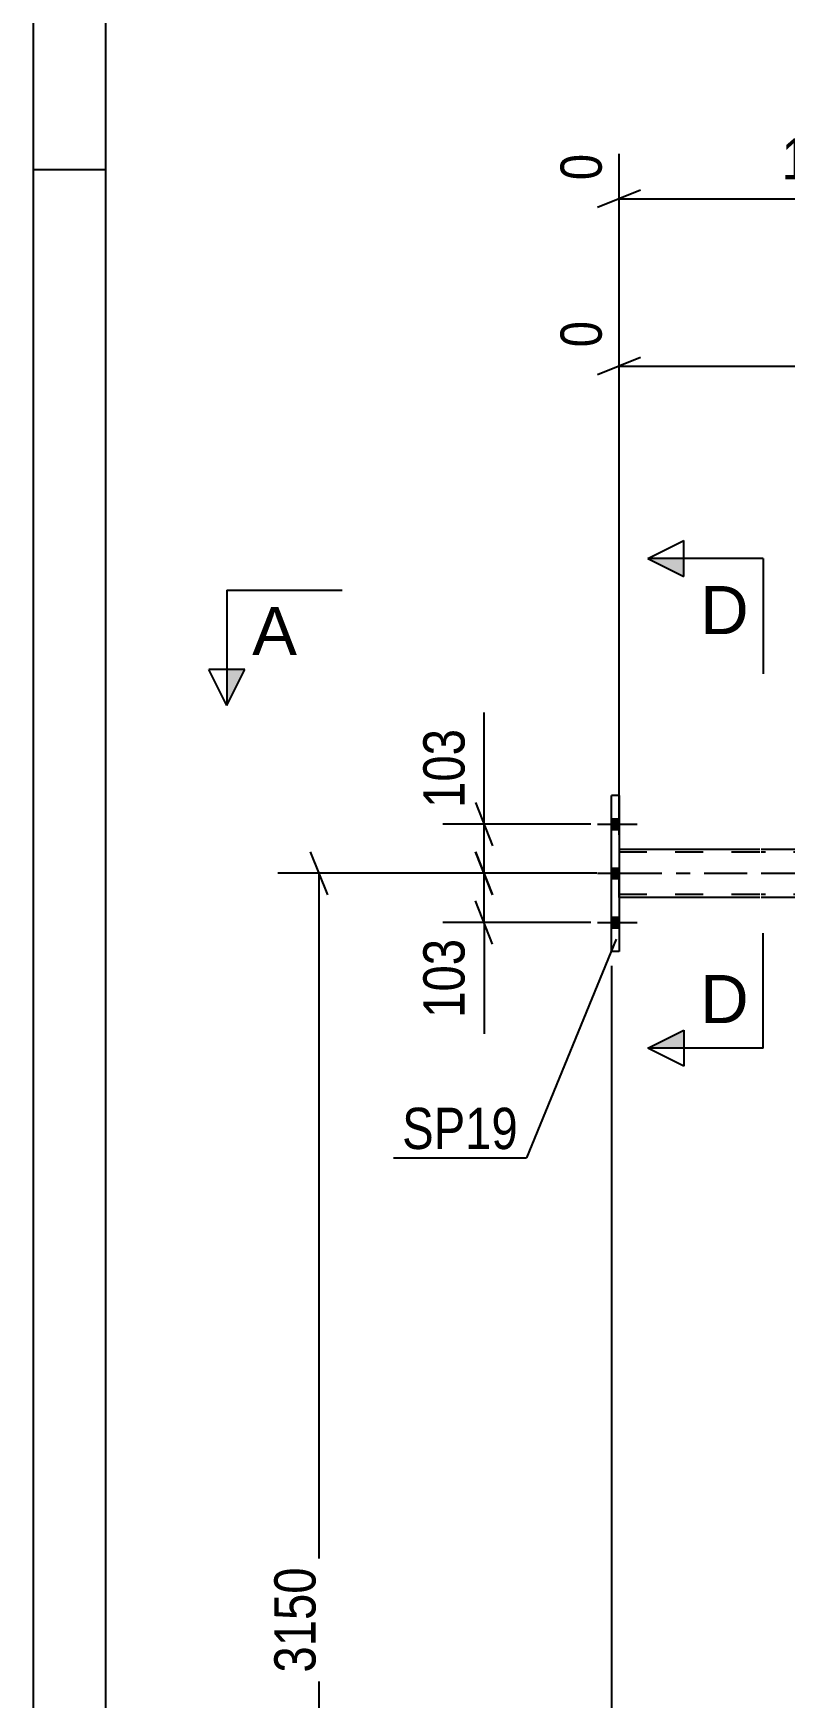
# Model space of a CAD drawing. Header units: millimetres. Extents: x 0 to 594, y 0 to 420.
# Drawn here: x 0 to 52.1, y 191.9 to 307.5 of the extents above; entities that cross this region are included whole.
import ezdxf

# ---------------------------------------------------------------- set-up
doc = ezdxf.new("R2010")
doc.units = ezdxf.units.MM
doc.linetypes.add('DXK_LINE_DOT2', pattern=[3.9198, 1.9599, -1.9599])
doc.linetypes.add('DXK_LINE_DOT3', pattern=[5.9187, 2.979, -0.9799, 0.9799, -0.9799])
doc.styles.add('Arial', font='ARIAL.TTF', dxfattribs={"height": 0.2})
doc.styles.add('Arial Narrow', font='ARIALN.TTF', dxfattribs={"height": 0.2})

# ---------------------------------------------------------------- blocks, each defined once
blk = doc.blocks.new('Unknown-570345895-1135 - 11720')
at = {"color": 5, "linetype": 'Continuous'}
for p, q in [((0, 420), (0, 0)), ((5, 415), (5, 5)), ((5, 298), (0, 298))]:
    blk.add_line(p, q, dxfattribs=at)
blk = doc.blocks.new('Part-570345895-4530 - 4513')
at = {"linetype": 'Continuous'}
blk.add_hatch(color=2, dxfattribs=at).paths.add_polyline_path([(178, 249.16), (177.2, 250.56), (178.8, 250.56)])
at = {"color": 2, "linetype": 'Continuous'}
for p, q in [((50.42, 250.82), (40.65, 250.82)), ((72.57, 250.82), (50.52, 250.82)), ((138.84, 250.82), (80.5, 250.82)), ((188, 250.82), (152.32, 250.82)), ((178, 249.16), (177.2, 250.56)), ((177.2, 250.56), (178.8, 250.56)), ((178.8, 250.56), (178, 249.16)), ((50.42, 247.49), (40.65, 247.49)), ((72.57, 247.49), (50.52, 247.49)), ((138.84, 247.49), (80.5, 247.49)), ((188, 247.49), (152.32, 247.49))]:
    blk.add_line(p, q, dxfattribs=at)
at = {"color": 7, "linetype": 'DXK_LINE_DOT2'}
for p, q in [((40.65, 247.49), (40.65, 250.82)), ((80.5, 250.82), (72.57, 250.82)), ((152.32, 250.82), (138.84, 250.82)), ((188, 250.82), (188, 247.49)), ((50.42, 250.62), (40.65, 250.62)), ((188, 250.62), (50.52, 250.62)), ((50.42, 247.69), (40.65, 247.69)), ((188, 247.69), (50.52, 247.69)), ((80.5, 247.49), (72.57, 247.49)), ((152.32, 247.49), (138.84, 247.49))]:
    blk.add_line(p, q, dxfattribs=at)
at = {"color": 7, "linetype": 'DXK_LINE_DOT3'}
for p, q in [((40.65, 249.16), (50.42, 249.16)), ((50.52, 249.16), (188, 249.16))]:
    blk.add_line(p, q, dxfattribs=at)
at = {"color": 2, "linetype": 'Continuous'}
blk.add_circle((178, 250.06), 1, dxfattribs=at)
blk = doc.blocks.new('Bolt-570345895-4556 - 4513')
at = {"linetype": 'Continuous'}
for points in [[(40.65, 252.21), (40.65, 252.94), (40.12, 252.94), (40.12, 252.21)], [(40.65, 252.21), (40.65, 252.94), (40.12, 252.94), (40.12, 252.21)], [(40.65, 252.21), (40.65, 252.94), (40.12, 252.94), (40.12, 252.21)], [(40.65, 248.79), (40.65, 249.52), (40.12, 249.52), (40.12, 248.79)], [(40.65, 248.79), (40.65, 249.52), (40.12, 249.52), (40.12, 248.79)], [(40.65, 245.37), (40.65, 246.11), (40.12, 246.11), (40.12, 245.37)], [(40.65, 245.37), (40.65, 246.11), (40.12, 246.11), (40.12, 245.37)], [(40.65, 245.37), (40.65, 246.11), (40.12, 246.11), (40.12, 245.37)]]:
    blk.add_hatch(color=1, dxfattribs=at).paths.add_polyline_path(points)
at = {"color": 1, "linetype": 'Continuous'}
for p, q in [((39.15, 252.57), (41.92, 252.57)), ((39.15, 252.57), (41.92, 252.57)), ((39.15, 252.57), (41.92, 252.57)), ((40.12, 252.94), (40.65, 252.94)), ((40.12, 252.94), (40.65, 252.94)), ((40.12, 252.94), (40.65, 252.94)), ((40.12, 252.21), (40.65, 252.21)), ((40.12, 252.21), (40.65, 252.21)), ((40.12, 252.21), (40.65, 252.21)), ((39.15, 249.16), (41.92, 249.16)), ((39.15, 249.16), (41.92, 249.16)), ((40.12, 249.52), (40.65, 249.52)), ((40.12, 249.52), (40.65, 249.52)), ((40.12, 248.79), (40.65, 248.79)), ((40.12, 248.79), (40.65, 248.79)), ((40.12, 246.11), (40.65, 246.11)), ((40.12, 246.11), (40.65, 246.11)), ((40.12, 246.11), (40.65, 246.11)), ((39.15, 245.74), (41.92, 245.74)), ((39.15, 245.74), (41.92, 245.74)), ((39.15, 245.74), (41.92, 245.74)), ((40.12, 245.37), (40.65, 245.37)), ((40.12, 245.37), (40.65, 245.37)), ((40.12, 245.37), (40.65, 245.37))]:
    blk.add_line(p, q, dxfattribs=at)
blk = doc.blocks.new('Part-570345895-4610 - 4513')
at = {"color": 2, "linetype": 'Continuous'}
for p, q in [((40.65, 254.57), (40.12, 254.57)), ((40.12, 243.74), (40.12, 254.57)), ((40.65, 254.57), (40.65, 243.74)), ((40.65, 243.74), (40.12, 243.74))]:
    blk.add_line(p, q, dxfattribs=at)
blk = doc.blocks.new('StraightDimension-570345895-5076 - 4513')
at = {"color": 7, "linetype": 'Continuous'}
for p, q in [((73.74, 248.49), (73.74, 292.98)), ((40.65, 251.82), (40.65, 287.5)), ((42.15, 284.97), (39.15, 283.77)), ((40.65, 284.37), (73.74, 284.37)), ((72.24, 283.77), (75.24, 284.97))]:
    blk.add_line(p, q, dxfattribs=at)
at = {"color": 0, "linetype": 'Continuous'}
for points in [[(73.14, 293.58), (68.94, 293.58), (68.94, 285.07), (73.14, 285.07)], [(40.05, 288.1), (35.85, 288.1), (35.85, 285.07), (40.05, 285.07)]]:
    blk.add_wipeout(points, dxfattribs=at)
at = {"color": 3, "linetype": 'Continuous', "style": 'Arial Narrow'}
for s, height, p in [('1318', 2.863, (72.54, 285.67)), ('0', 2.86, (39.45, 285.67))]:
    blk.add_text(s, height=height, rotation=90.0002, dxfattribs=at).set_placement(p)
blk = doc.blocks.new('StraightDimension-570345895-4735 - 4513')
at = {"color": 7, "linetype": 'Continuous'}
for p, q in [((30.68, 250.66), (31.88, 247.66)), ((38.7, 249.16), (28.43, 249.16)), ((31.28, 245.74), (31.28, 249.16)), ((31.88, 244.24), (30.68, 247.24)), ((38.7, 245.74), (28.43, 245.74)), ((31.28, 245.74), (31.28, 238.01)), ((31.28, 245.74), (31.28, 238.01))]:
    blk.add_line(p, q, dxfattribs=at)
at = {"color": 0}
blk.add_wipeout([(30.53, 245.22), (26.33, 245.22), (26.33, 238.53), (30.53, 238.53)], dxfattribs=at)
at = {"color": 3, "style": 'Arial Narrow'}
blk.add_text('103', height=2.863, rotation=90.0002, dxfattribs=at).set_placement((29.93, 239.13))
blk = doc.blocks.new('StraightDimension-570345895-4745 - 4513')
at = {"color": 7, "linetype": 'Continuous'}
for p, q in [((31.28, 252.57), (31.28, 260.31)), ((31.28, 252.57), (31.28, 260.31)), ((30.68, 254.07), (31.88, 251.07)), ((38.7, 252.57), (28.43, 252.57)), ((31.28, 249.16), (31.28, 252.57)), ((31.88, 247.66), (30.68, 250.66)), ((38.7, 249.16), (28.43, 249.16))]:
    blk.add_line(p, q, dxfattribs=at)
at = {"color": 0}
blk.add_wipeout([(30.53, 259.78), (26.33, 259.78), (26.33, 253.1), (30.53, 253.1)], dxfattribs=at)
at = {"color": 3, "style": 'Arial Narrow'}
blk.add_text('103', height=2.863, rotation=90.0002, dxfattribs=at).set_placement((29.93, 253.7))
blk = doc.blocks.new('StraightDimension-570345895-4856 - 4513')
at = {"color": 7, "linetype": 'Continuous'}
for p, q in [((20.43, 247.66), (19.23, 250.66)), ((39.12, 249.16), (16.98, 249.16)), ((19.83, 144.16), (19.83, 249.16)), ((19.23, 145.66), (20.43, 142.66)), ((59.82, 144.16), (16.98, 144.16))]:
    blk.add_line(p, q, dxfattribs=at)
at = {"color": 0}
blk.add_wipeout([(20.19, 201.59), (15.99, 201.59), (15.99, 193.08), (20.19, 193.08)], dxfattribs=at)
at = {"color": 3, "style": 'Arial Narrow'}
blk.add_text('3150', height=2.863, rotation=90.0002, dxfattribs=at).set_placement((19.59, 193.68))
blk = doc.blocks.new('StraightDimension-570345895-4944 - 4513')
at = {"color": 7, "linetype": 'Continuous'}
for p, q in [((70.56, 258.36), (70.56, 304.59)), ((40.65, 251.82), (40.65, 299.1)), ((42.15, 296.57), (39.15, 295.37)), ((40.65, 295.97), (70.56, 295.97)), ((69.06, 295.37), (72.06, 296.57))]:
    blk.add_line(p, q, dxfattribs=at)
at = {"color": 0}
blk.add_wipeout([(59.86, 296.72), (59.86, 300.92), (51.35, 300.92), (51.35, 296.72)], dxfattribs=at)
at = {"color": 3, "style": 'Arial Narrow'}
blk.add_text('1223', height=2.863, dxfattribs=at).set_placement((51.95, 297.32))
at = {"color": 0, "linetype": 'Continuous'}
for points in [[(69.96, 305.19), (65.76, 305.19), (65.76, 296.67), (69.96, 296.67)], [(40.05, 299.7), (35.85, 299.7), (35.85, 296.67), (40.05, 296.67)]]:
    blk.add_wipeout(points, dxfattribs=at)
at = {"color": 3, "linetype": 'Continuous', "style": 'Arial Narrow'}
for s, height, p in [('1223', 2.863, (69.36, 297.27)), ('0', 2.86, (39.45, 297.27))]:
    blk.add_text(s, height=height, rotation=90.0002, dxfattribs=at).set_placement(p)
blk = doc.blocks.new('StraightDimension-570345895-5154 - 4513')
at = {"color": 7, "linetype": 'Continuous'}
blk.add_line((40.12, 242.74), (40.12, 107.16), dxfattribs=at)
blk = doc.blocks.new('Mark-570345895-4606 - 4513')
at = {"color": 30, "linetype": 'Continuous'}
for p in [(40.45, 244.59), (25, 229.42)]:
    blk.add_line(p, (34.24, 229.42), dxfattribs=at)
at = {"color": 0}
blk.add_wipeout([(33.64, 230.02), (33.64, 233.02), (25.6, 233.02), (25.6, 230.02)], dxfattribs=at)
blk.add_wipeout([(33.64, 230.02), (33.64, 233.02), (25.6, 233.02), (25.6, 230.02)], dxfattribs=at)
at = {"color": 3, "style": 'Arial Narrow'}
blk.add_text('SP19', height=2.863, dxfattribs=at).set_placement((25.6, 230.02))
blk = doc.blocks.new('SectionMark-570345895-5191 - 4513')
at = {"linetype": 'Continuous'}
blk.add_hatch(color=6, dxfattribs=at).paths.add_polyline_path([(13.44, 263.31), (14.69, 263.31), (13.44, 260.81)])
at = {"color": 6, "linetype": 'Continuous'}
for p, q in [((13.44, 268.81), (21.44, 268.81)), ((13.44, 268.81), (13.44, 260.81)), ((13.44, 260.81), (12.19, 263.31)), ((14.69, 263.31), (12.19, 263.31)), ((13.44, 260.81), (14.69, 263.31))]:
    blk.add_line(p, q, dxfattribs=at)
at = {"color": 0, "linetype": 'Continuous'}
blk.add_wipeout([(18.31, 264.31), (18.31, 267.81), (15.19, 267.81), (15.19, 264.31)], dxfattribs=at)
at = {"color": 3, "linetype": 'Continuous', "style": 'Arial'}
blk.add_text('A', height=3.34, dxfattribs=at).set_placement((15.19, 264.31))
blk = doc.blocks.new('SectionMark-570345895-5197 - 4513')
at = {"linetype": 'Continuous'}
for points in [[(45.15, 271.01), (45.15, 269.76), (42.65, 271.01)], [(45.15, 238.26), (45.15, 237.01), (42.65, 237.01)]]:
    blk.add_hatch(color=6, dxfattribs=at).paths.add_polyline_path(points)
at = {"color": 6, "linetype": 'Continuous'}
for p, q in [((42.65, 271.01), (45.15, 272.26)), ((45.15, 269.76), (45.15, 272.26)), ((50.65, 271.01), (42.65, 271.01)), ((42.65, 271.01), (45.15, 269.76)), ((50.65, 271.01), (50.65, 263.01)), ((50.65, 237.01), (50.65, 245.01)), ((42.65, 237.01), (45.15, 238.26)), ((45.15, 238.26), (45.15, 235.76)), ((50.65, 237.01), (42.65, 237.01)), ((45.15, 235.76), (42.65, 237.01))]:
    blk.add_line(p, q, dxfattribs=at)
at = {"color": 0, "linetype": 'Continuous'}
for points in [[(49.65, 265.76), (49.65, 269.26), (46.28, 269.26), (46.28, 265.76)], [(49.65, 238.76), (49.65, 242.26), (46.28, 242.26), (46.28, 238.76)]]:
    blk.add_wipeout(points, dxfattribs=at)
at = {"color": 3, "linetype": 'Continuous', "style": 'Arial'}
for p in [(46.28, 265.76), (46.28, 238.76)]:
    blk.add_text('D', height=3.34, dxfattribs=at).set_placement(p)

msp = doc.modelspace()

# ---------------------------------------------------------------- block references
for name in ['Unknown-570345895-1135 - 11720', 'Part-570345895-4610 - 4513', 'Bolt-570345895-4556 - 4513', 'Part-570345895-4530 - 4513']:
    msp.add_blockref(name, (0, 0))

# ---------------------------------------------------------------- next in the draw order: block references
msp.add_blockref('StraightDimension-570345895-5076 - 4513', (0, 0))

# ---------------------------------------------------------------- next in the draw order: block references
msp.add_blockref('StraightDimension-570345895-4735 - 4513', (0, 0))

# ---------------------------------------------------------------- next in the draw order: block references
msp.add_blockref('StraightDimension-570345895-4745 - 4513', (0, 0))

# ---------------------------------------------------------------- next in the draw order: block references
for name in ['StraightDimension-570345895-4944 - 4513', 'StraightDimension-570345895-4856 - 4513']:
    msp.add_blockref(name, (0, 0))

# ---------------------------------------------------------------- next in the draw order: block references
for name in ['SectionMark-570345895-5191 - 4513', 'StraightDimension-570345895-5154 - 4513']:
    msp.add_blockref(name, (0, 0))

# ---------------------------------------------------------------- next in the draw order: block references
for name in ['SectionMark-570345895-5197 - 4513', 'Mark-570345895-4606 - 4513']:
    msp.add_blockref(name, (0, 0))

doc.saveas('drawing.dxf')
